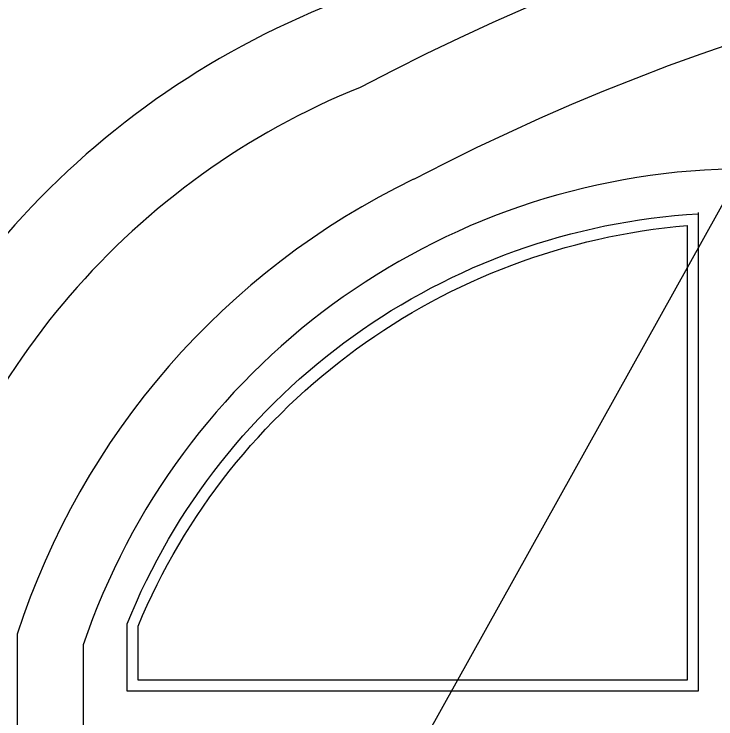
# Model space of a CAD drawing. Header units: metres. Extents: x 247 to 5330, y 146 to 7075.
# Drawn here: x 571 to 1210, y 4804 to 5446 of the extents above; entities that cross this region are included whole.
import ezdxf

# ---------------------------------------------------------------- set-up
doc = ezdxf.new("R2010")
doc.units = ezdxf.units.M
for name, color, linetype in [('3', 3, 'Continuous'), ('4', 4, 'Continuous'), ('7', 7, 'Continuous'), ('BH', 3, 'Continuous')]:
    doc.layers.add(name, color=color, linetype=linetype)

msp = doc.modelspace()

# ---------------------------------------------------------------- hatches: boundary and pattern name
at = {"layer": 'BH'}
h = msp.add_hatch(dxfattribs=at)
h.set_pattern_fill('AR-RROOF', scale=600)
h.paths.add_polyline_path([(1893.9, 4935.95, -0.28), (2490.39, 5367.79, 0.15), (1310.51, 5371.05, -0.28)])
h.paths.add_polyline_path([(2503.78, 4838.82), (2503.78, 5252.97, 0.28), (2003.78, 4888.21), (2003.78, 4838.82)])
h.paths.add_polyline_path([(2503.78, 4778.82), (2003.78, 4778.82), (2003.78, 3198.82), (2503.78, 3198.82)])
h.paths.add_polyline_path([(2603.78, 3198.82), (3103.78, 3198.82), (3103.78, 4778.82), (2603.78, 4778.82)])
h.paths.add_polyline_path([(3103.78, 4838.82), (3103.78, 4888.21, 0.28), (2603.78, 5252.97), (2603.78, 4838.82)])
h.paths.add_polyline_path([(1283.78, 3198.82), (1783.78, 3198.82), (1783.78, 4778.82), (1283.78, 4778.82)])
h.paths.add_polyline_path([(1283.78, 5252.97), (1283.78, 4838.82), (1783.78, 4838.82), (1783.78, 4888.21, 0.28)])
h.paths.add_polyline_path([(1183.78, 5252.97, 0.28), (683.78, 4888.21), (683.78, 4838.82), (1183.78, 4838.82)])
h.paths.add_polyline_path([(1183.78, 4778.82), (683.78, 4778.82), (683.78, 3198.82), (1183.78, 3198.82)])

# ---------------------------------------------------------------- linework, layer by layer
at = {"layer": '3'}
msp.add_line((1233.78, 5304.69), (633.78, 4226.75), dxfattribs=at)
msp.add_lwpolyline([(1183.78, 5252.97), (1183.78, 4838.82), (683.78, 4838.82), (683.78, 4888.21, -0.28)], format="xyb", close=True, dxfattribs=at)
at = {"layer": '4'}
msp.add_line((573.78, 4880.82), (573.78, 2688.82), dxfattribs=at)
for centre, radius, start, end in [((1895.2, 3467.27), 2161.54, 61.86, 117.83), ((1890.02, 3459.3), 2069.53, 61.93, 117.5), ((1143.78, 4740.07), 768.75, 112.29, 167.32), ((1143.78, 4740.07), 688.75, 111.98, 166.6), ((1238.63, 4666.01), 698.69, 115.8, 162.1)]:
    msp.add_arc(centre, radius, start, end, dxfattribs=at)
at = {"layer": '7'}
msp.add_lwpolyline([(1833.78, 2748.82), (1833.78, 4897.81, 0.7), (633.78, 4871.15), (633.78, 2748.82)], format="xyb", close=True, dxfattribs=at)
msp.add_lwpolyline([(1193.78, 5264.69), (1193.78, 4828.82), (673.78, 4828.82), (673.78, 4890.17, -0.29), (1193.78, 5263.67, -0.29)], format="xyb", dxfattribs=at)

doc.saveas('drawing.dxf')
